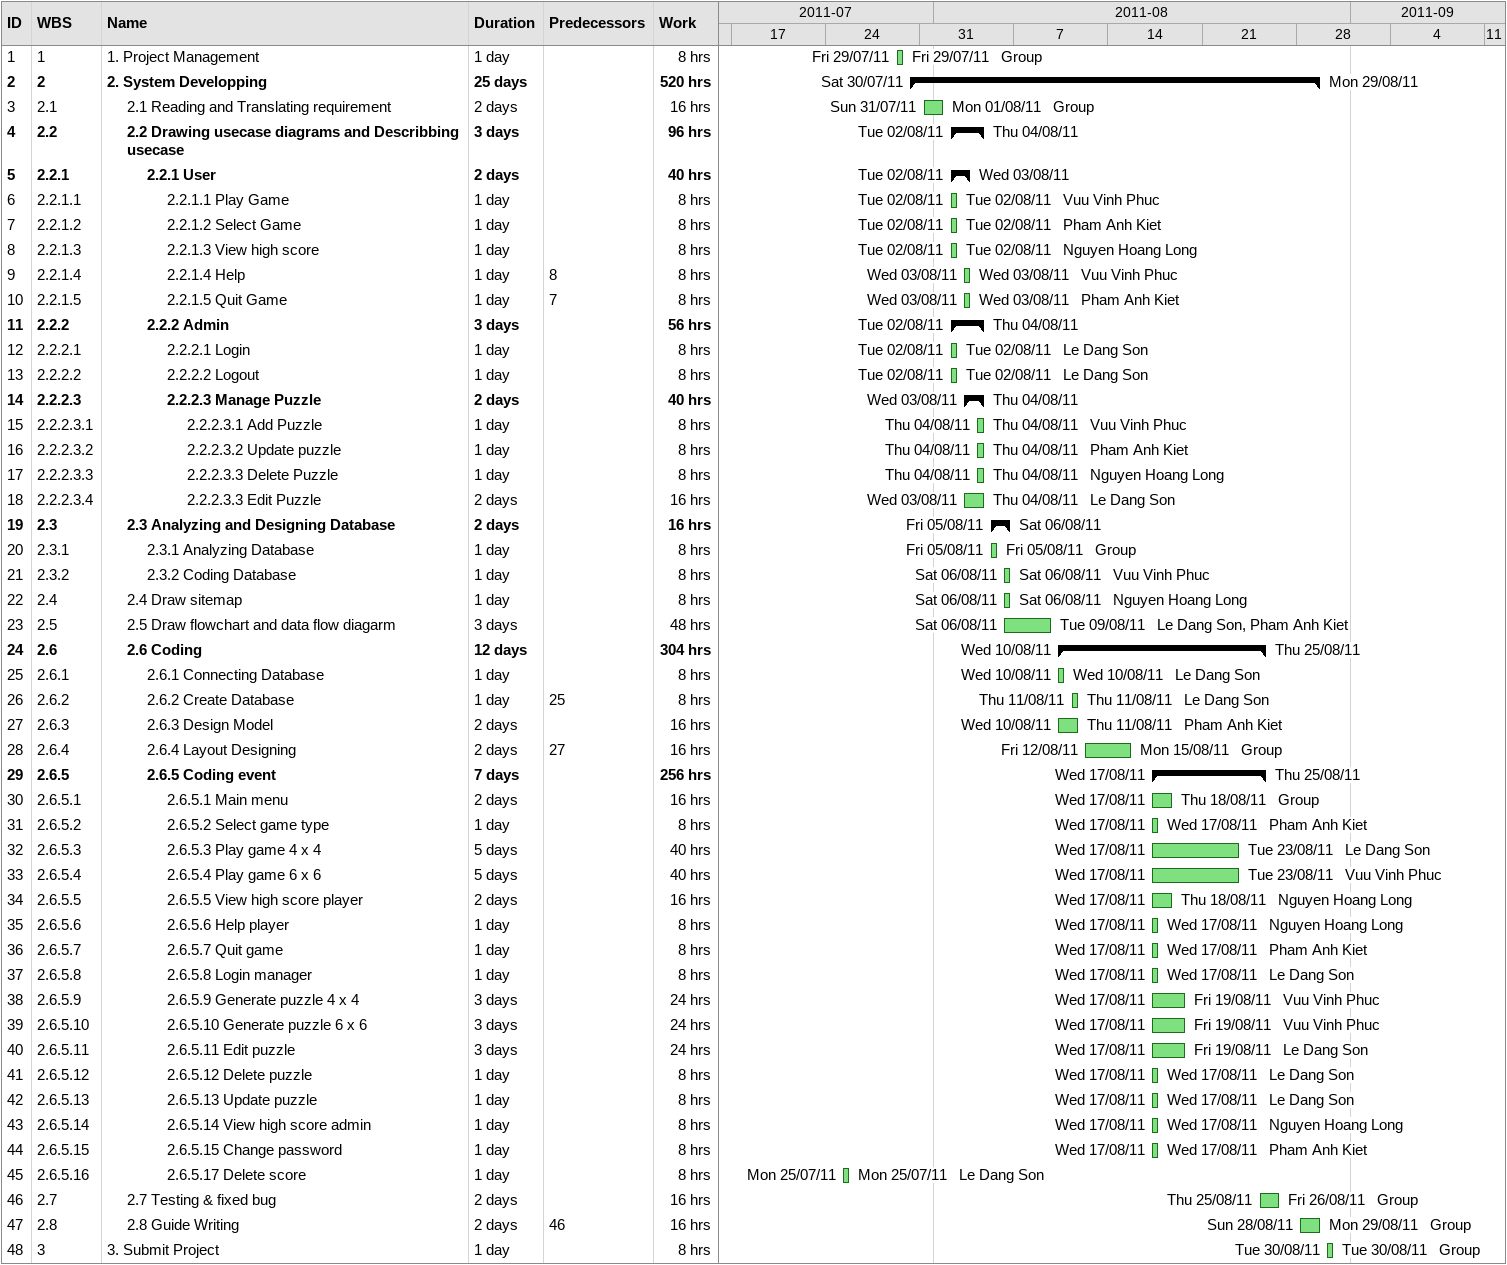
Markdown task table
| ID | WBS | Task | Duration | Start | Finish | Predecessors | Resources | Work (h) |
|---|---|---|---|---|---|---|---|---|
| 1 | 1 | 1. Project Management | 1d | 2011-07-29 | 2011-07-29 |  | Group | 8 |
| 2 | 2 | **2. System Developping** | 25d | 2011-07-30 | 2011-08-29 |  |  | 520 |
| 3 | 2.1 | 2.1 Reading and Translating requirement | 2d | 2011-07-31 | 2011-08-01 |  | Group | 16 |
| 4 | 2.2 | **2.2 Drawing usecase diagrams and Describbing usecase** | 3d | 2011-08-02 | 2011-08-04 |  |  | 96 |
| 5 | 2.2.1 | **2.2.1 User** | 2d | 2011-08-02 | 2011-08-03 |  |  | 40 |
| 6 | 2.2.1.1 | 2.2.1.1 Play Game | 1d | 2011-08-02 | 2011-08-02 |  | Vuu Vinh Phuc | 8 |
| 7 | 2.2.1.2 | 2.2.1.2 Select Game | 1d | 2011-08-02 | 2011-08-02 |  | Pham Anh Kiet | 8 |
| 8 | 2.2.1.3 | 2.2.1.3 View high score | 1d | 2011-08-02 | 2011-08-02 |  | Nguyen Hoang Long | 8 |
| 9 | 2.2.1.4 | 2.2.1.4 Help | 1d | 2011-08-03 | 2011-08-03 | 8 | Vuu Vinh Phuc | 8 |
| 10 | 2.2.1.5 | 2.2.1.5 Quit Game | 1d | 2011-08-03 | 2011-08-03 | 7 | Pham Anh Kiet | 8 |
| 11 | 2.2.2 | **2.2.2 Admin** | 3d | 2011-08-02 | 2011-08-04 |  |  | 56 |
| 12 | 2.2.2.1 | 2.2.2.1 Login | 1d | 2011-08-02 | 2011-08-02 |  | Le Dang Son | 8 |
| 13 | 2.2.2.2 | 2.2.2.2 Logout | 1d | 2011-08-02 | 2011-08-02 |  | Le Dang Son | 8 |
| 14 | 2.2.2.3 | **2.2.2.3 Manage Puzzle** | 2d | 2011-08-03 | 2011-08-04 |  |  | 40 |
| 15 | 2.2.2.3.1 | 2.2.2.3.1 Add Puzzle | 1d | 2011-08-04 | 2011-08-04 |  | Vuu Vinh Phuc | 8 |
| 16 | 2.2.2.3.2 | 2.2.2.3.2 Update puzzle | 1d | 2011-08-04 | 2011-08-04 |  | Pham Anh Kiet | 8 |
| 17 | 2.2.2.3.3 | 2.2.2.3.3 Delete Puzzle | 1d | 2011-08-04 | 2011-08-04 |  | Nguyen Hoang Long | 8 |
| 18 | 2.2.2.3.4 | 2.2.2.3.3 Edit Puzzle | 2d | 2011-08-03 | 2011-08-04 |  | Le Dang Son | 16 |
| 19 | 2.3 | **2.3 Analyzing and Designing Database** | 2d | 2011-08-05 | 2011-08-06 |  |  | 16 |
| 20 | 2.3.1 | 2.3.1 Analyzing Database | 1d | 2011-08-05 | 2011-08-05 |  | Group | 8 |
| 21 | 2.3.2 | 2.3.2 Coding Database | 1d | 2011-08-06 | 2011-08-06 |  | Vuu Vinh Phuc | 8 |
| 22 | 2.4 | 2.4 Draw sitemap | 1d | 2011-08-06 | 2011-08-06 |  | Nguyen Hoang Long | 8 |
| 23 | 2.5 | 2.5 Draw flowchart and data flow diagarm | 3d | 2011-08-06 | 2011-08-09 |  | Le Dang Son, Pham Anh Kiet | 48 |
| 24 | 2.6 | **2.6 Coding** | 12d | 2011-08-10 | 2011-08-25 |  |  | 304 |
| 25 | 2.6.1 | 2.6.1 Connecting Database | 1d | 2011-08-10 | 2011-08-10 |  | Le Dang Son | 8 |
| 26 | 2.6.2 | 2.6.2 Create Database | 1d | 2011-08-11 | 2011-08-11 | 25 | Le Dang Son | 8 |
| 27 | 2.6.3 | 2.6.3 Design Model | 2d | 2011-08-10 | 2011-08-11 |  | Pham Anh Kiet | 16 |
| 28 | 2.6.4 | 2.6.4 Layout Designing | 2d | 2011-08-12 | 2011-08-15 | 27 | Group | 16 |
| 29 | 2.6.5 | **2.6.5 Coding event** | 7d | 2011-08-17 | 2011-08-25 |  |  | 256 |
| 30 | 2.6.5.1 | 2.6.5.1 Main menu | 2d | 2011-08-17 | 2011-08-18 |  | Group | 16 |
| 31 | 2.6.5.2 | 2.6.5.2 Select game type | 1d | 2011-08-17 | 2011-08-17 |  | Pham Anh Kiet | 8 |
| 32 | 2.6.5.3 | 2.6.5.3 Play game 4 x 4 | 5d | 2011-08-17 | 2011-08-23 |  | Le Dang Son | 40 |
| 33 | 2.6.5.4 | 2.6.5.4 Play game 6 x 6 | 5d | 2011-08-17 | 2011-08-23 |  | Vuu Vinh Phuc | 40 |
| 34 | 2.6.5.5 | 2.6.5.5 View high score player | 2d | 2011-08-17 | 2011-08-18 |  | Nguyen Hoang Long | 16 |
| 35 | 2.6.5.6 | 2.6.5.6 Help player | 1d | 2011-08-17 | 2011-08-17 |  | Nguyen Hoang Long | 8 |
| 36 | 2.6.5.7 | 2.6.5.7 Quit game | 1d | 2011-08-17 | 2011-08-17 |  | Pham Anh Kiet | 8 |
| 37 | 2.6.5.8 | 2.6.5.8 Login manager | 1d | 2011-08-17 | 2011-08-17 |  | Le Dang Son | 8 |
| 38 | 2.6.5.9 | 2.6.5.9 Generate puzzle 4 x 4 | 3d | 2011-08-17 | 2011-08-19 |  | Vuu Vinh Phuc | 24 |
| 39 | 2.6.5.10 | 2.6.5.10 Generate puzzle 6 x 6 | 3d | 2011-08-17 | 2011-08-19 |  | Vuu Vinh Phuc | 24 |
| 40 | 2.6.5.11 | 2.6.5.11 Edit puzzle | 3d | 2011-08-17 | 2011-08-19 |  | Le Dang Son | 24 |
| 41 | 2.6.5.12 | 2.6.5.12 Delete puzzle | 1d | 2011-08-17 | 2011-08-17 |  | Le Dang Son | 8 |
| 42 | 2.6.5.13 | 2.6.5.13 Update puzzle | 1d | 2011-08-17 | 2011-08-17 |  | Le Dang Son | 8 |
| 43 | 2.6.5.14 | 2.6.5.14 View high score admin | 1d | 2011-08-17 | 2011-08-17 |  | Nguyen Hoang Long | 8 |
| 44 | 2.6.5.15 | 2.6.5.15 Change password | 1d | 2011-08-17 | 2011-08-17 |  | Pham Anh Kiet | 8 |
| 45 | 2.6.5.16 | 2.6.5.17 Delete score | 1d | 2011-07-25 | 2011-07-25 |  | Le Dang Son | 8 |
| 46 | 2.7 | 2.7 Testing & fixed bug | 2d | 2011-08-25 | 2011-08-26 |  | Group | 16 |
| 47 | 2.8 | 2.8 Guide Writing | 2d | 2011-08-28 | 2011-08-29 | 46 | Group | 16 |
| 48 | 3 | 3. Submit Project | 1d | 2011-08-30 | 2011-08-30 |  | Group | 8 |
